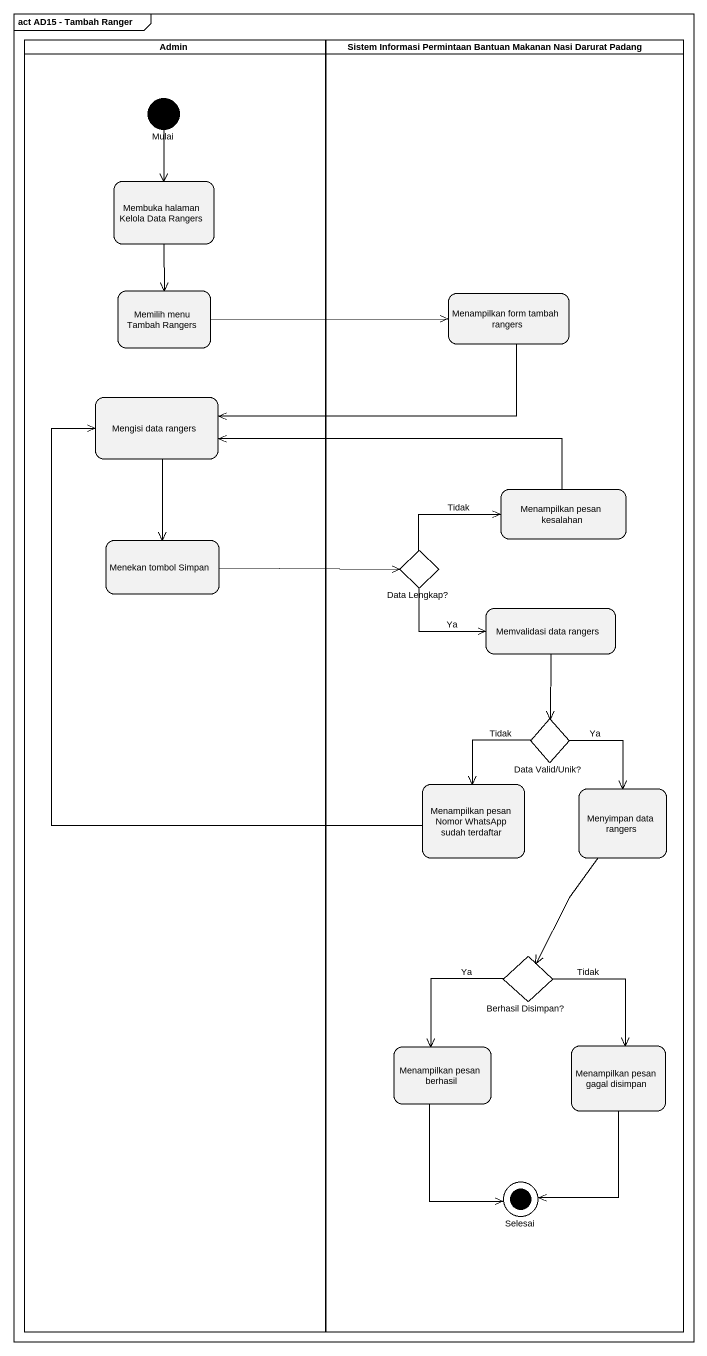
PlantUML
@startuml
mainframe act AD15 - Tambah Ranger
hide empty description
state Admin <<partition>> {
  state Mulai <<start>>
  state "Membuka halaman Kelola Data Rangers" as Membuka_halaman_Kelola_Data
  state "Memilih menu Tambah Rangers" as Memilih_menu_Tambah_Rangers
  state "Mengisi data rangers" as Mengisi_data_rangers
  state "Menekan tombol Simpan" as Menekan_tombol_Simpan
}
state "Sistem Informasi Permintaan Bantuan Makanan Nasi Darurat Padang" as Sistem_Informasi_Permintaan <<partition>> {
  state "Menampilkan form tambah rangers" as Menampilkan_form_tambah
  state "Menampilkan pesan kesalahan" as Menampilkan_pesan_kesalahan
  state "Data Lengkap?" as Data_Lengkap <<choice>>
  state "Memvalidasi data rangers" as Memvalidasi_data_rangers
  state "Data Valid/Unik?" as Data_Valid_Unik <<choice>>
  state "Menampilkan pesan Nomor WhatsApp sudah terdaftar" as Menampilkan_pesan_Nomor
  state "Menyimpan data rangers" as Menyimpan_data_rangers
  state "Berhasil Disimpan?" as Berhasil_Disimpan <<choice>>
  state "Menampilkan pesan berhasil" as Menampilkan_pesan_berhasil
  state "Menampilkan pesan gagal disimpan" as Menampilkan_pesan_gagal
  state Selesai <<end>>
}
Mulai --> Membuka_halaman_Kelola_Data
Membuka_halaman_Kelola_Data --> Memilih_menu_Tambah_Rangers
Memilih_menu_Tambah_Rangers -right-> Menampilkan_form_tambah
Menampilkan_form_tambah -left-> Mengisi_data_rangers
Mengisi_data_rangers --> Menekan_tombol_Simpan
Menampilkan_pesan_kesalahan -left-> Mengisi_data_rangers
Menekan_tombol_Simpan -right-> Data_Lengkap
Data_Lengkap -right-> Menampilkan_pesan_kesalahan : Tidak
Data_Lengkap -right-> Memvalidasi_data_rangers : Ya
Memvalidasi_data_rangers --> Data_Valid_Unik
Data_Valid_Unik --> Menampilkan_pesan_Nomor : Tidak
Data_Valid_Unik --> Menyimpan_data_rangers : Ya
Menampilkan_pesan_Nomor -up-> Mengisi_data_rangers
Menyimpan_data_rangers --> Berhasil_Disimpan
Berhasil_Disimpan --> Menampilkan_pesan_berhasil : Ya
Berhasil_Disimpan --> Menampilkan_pesan_gagal : Tidak
Menampilkan_pesan_berhasil --> Selesai
Menampilkan_pesan_gagal --> Selesai
@enduml
